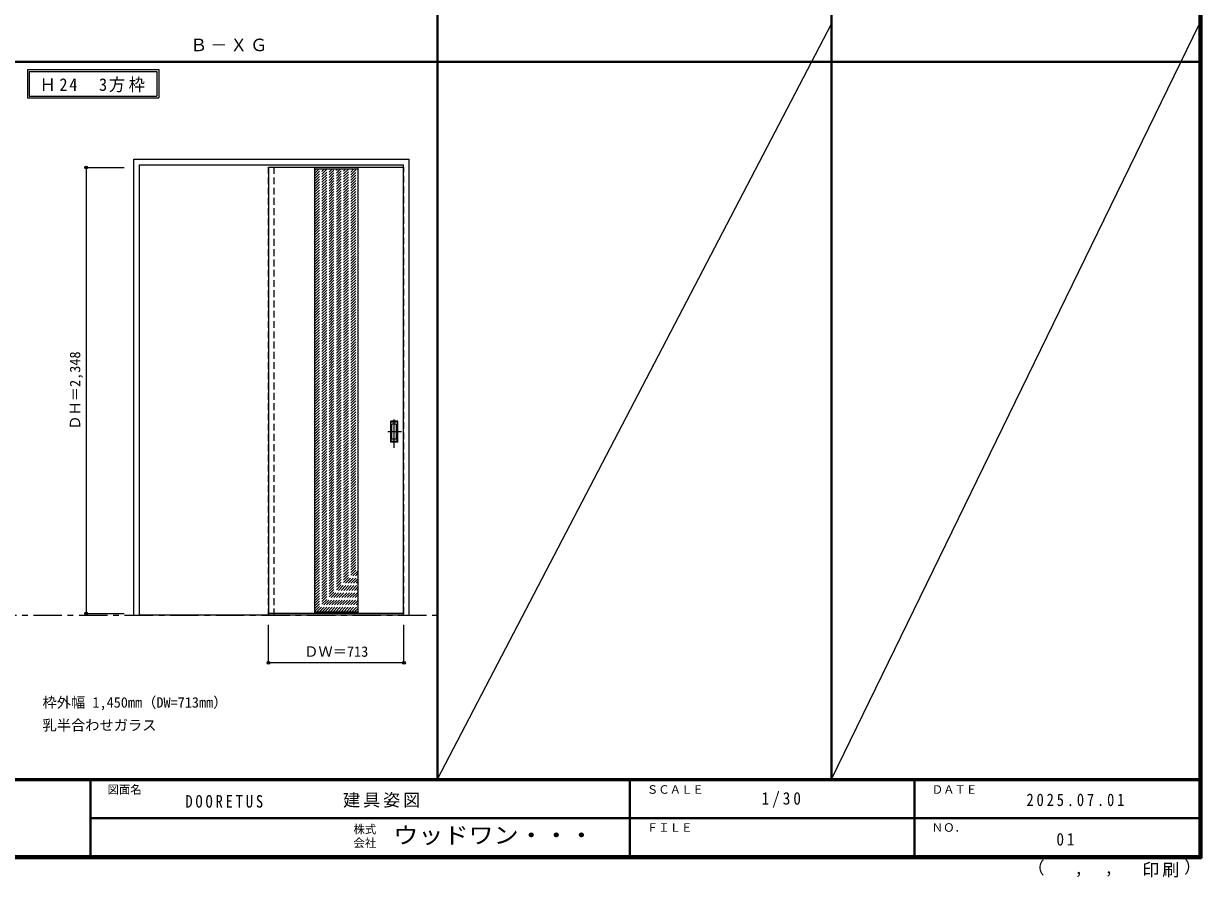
# Model space of a CAD drawing. Units: millimetres, scale not verified. Extents: x -6000 to 5700, y -4307 to 4260.
# Drawn here: x -502 to 5700, y -4307 to 186 of the extents above; entities that cross this region are included whole.
import ezdxf
from ezdxf.enums import TextEntityAlignment as Align

# ---------------------------------------------------------------- set-up
doc = ezdxf.new("R2010")
doc.units = ezdxf.units.MM
doc.header["$LTSCALE"] = 30
doc.header["$PDMODE"] = 32
doc.header["$PDSIZE"] = 15
doc.linetypes.add('CHAIN1', pattern=[8, 5, -1, 1, -1])
doc.linetypes.add('DASHED1', pattern=[1.8, 1.2, -0.6])
for name, color, linetype, lineweight in [('0-1_通り芯', 7, 'CHAIN1', 18), ('0-2_扉', 3, 'Continuous', 25), ('0-3_仕上げ', 7, 'Continuous', 18), ('0-4_枠', 3, 'Continuous', 25), ('0-6_引手', 7, 'Continuous', 18), ('0-A_文字', 7, 'Continuous', 18), ('0-B_寸法', 7, 'Continuous', 9), ('0-C_ハッチ', 4, 'DASHED1', 9), ('F-1_枠', 6, 'Continuous', 40), ('F-A_文字', 7, 'Continuous', 18)]:
    doc.layers.add(name, color=color, linetype=linetype, lineweight=lineweight)
doc.styles.add('ＭＳ ゴシック', font='')
doc.styles.get('ＭＳ ゴシック').set_extended_font_data('MS Gothic')

msp = doc.modelspace()

# ---------------------------------------------------------------- linework, layer by layer
at = {"layer": '0-1_通り芯'}
msp.add_line((-5490, -2927.5), (1678, -2927.5), dxfattribs=at)
at = {"layer": '0-2_扉'}
for p, q in [((1498, -571), (788, -571)), ((788, -571), (788, -2919)), ((1498, -2919), (788, -2919))]:
    msp.add_line(p, q, dxfattribs=at)
at = {"layer": '0-2_扉', "color": 4, "linetype": 'DASHED1', "lineweight": 9}
for p, q in [((788, -571), (788, -575)), ((1498, -571), (1501, -571))]:
    msp.add_line(p, q, dxfattribs=at)
msp.add_lwpolyline([(1498, -2919), (1501, -2919), (1501, -571)], dxfattribs=at)
at = {"layer": '0-3_仕上げ', "color": 3, "lineweight": 25}
for p, q in [((1030.5, -570.78), (1030.5, -2919)), ((1258.5, -570.78), (1258.5, -2919))]:
    msp.add_line(p, q, dxfattribs=at)
at = {"layer": '0-3_仕上げ'}
for p, q in [((1030.5, -578.78), (1258.5, -578.78)), ((1258.5, -2911), (1030.5, -2911))]:
    msp.add_line(p, q, dxfattribs=at)
at = {"layer": '0-4_枠'}
for p, q in [((78, -527.5), (1528, -527.5)), ((78, -2927.5), (78, -527.5)), ((108, -557.5), (1498, -557.5)), ((1498, -2927.5), (1498, -557.5)), ((1528, -2927.5), (1528, -527.5)), ((108, -2924.5), (1498, -2924.5)), ((1498, -2927.5), (1528, -2927.5))]:
    msp.add_line(p, q, dxfattribs=at)
at = {"layer": '0-4_枠', "color": 4, "linetype": 'DASHED1', "lineweight": 9}
for p, q in [((788, -2927.5), (788, -557.5)), ((818, -2927.5), (818, -557.5)), ((788, -2927.5), (818, -2927.5))]:
    msp.add_line(p, q, dxfattribs=at)
at = {"layer": '0-4_枠'}
msp.add_lwpolyline([(78, -2927.5), (108, -2927.5), (108, -557.5)], dxfattribs=at)
at = {"layer": '0-6_引手'}
for p, q in [((1469, -1906.5), (1431, -1906.5)), ((1431, -2016.5), (1431, -1906.5)), ((1462.5, -1922.5), (1437.5, -1922.5)), ((1437.5, -2000.5), (1437.5, -1922.5)), ((1462.5, -2000.5), (1462.5, -1922.5)), ((1469, -2016.5), (1469, -1906.5)), ((1469, -2016.5), (1431, -2016.5)), ((1462.5, -2000.5), (1437.5, -2000.5))]:
    msp.add_line(p, q, dxfattribs=at)
at = {"layer": '0-6_引手', "linetype": 'DASHED1'}
for p, q in [((1434, -2012.5), (1434, -1910.5)), ((1466, -2012.5), (1434, -2012.5))]:
    msp.add_line(p, q, dxfattribs=at)
at = {"layer": '0-6_引手', "linetype": 'CHAIN1'}
for p, q in [((1450, -2046.73), (1450, -1875.88)), ((1488.07, -1961.5), (1415.56, -1961.5))]:
    msp.add_line(p, q, dxfattribs=at)
at = {"layer": '0-6_引手', "linetype": 'DASHED1'}
msp.add_lwpolyline([(1466, -2012.5), (1466, -1910.5), (1434, -1910.5)], dxfattribs=at)
at = {"layer": '0-A_文字'}
for p, q in [((-482, -55.5), (-482, -205.5)), ((-472, -65.5), (-472, -195.5)), ((-472, -65.5), (200.62, -65.5)), ((200.62, -65.5), (200.62, -195.5)), ((-482, -205.5), (210.62, -205.5)), ((-472, -195.5), (200.62, -195.5))]:
    msp.add_line(p, q, dxfattribs=at)
msp.add_lwpolyline([(-482, -55.5), (210.62, -55.5), (210.62, -205.5)], dxfattribs=at)
at = {"layer": '0-B_寸法', "color": 4}
for p, q in [((-172, -571), (28, -571)), ((-172, -571), (-172, -2919)), ((-172, -2919), (28, -2919)), ((1501, -3177.5), (1501, -2977.5))]:
    msp.add_line(p, q, dxfattribs=at)
msp.add_lwpolyline([(1501, -3177.5), (788, -3177.5), (788, -2977.5)], dxfattribs=at)
at = {"layer": '0-B_寸法'}
for p in [(-172, -571), (-172, -2919), (788, -3177.5), (1501, -3177.5)]:
    msp.add_point(p, dxfattribs=at)
at = {"layer": '0-C_ハッチ'}
for p, q in [((1030.5, -588), (1039.71, -578.78)), ((1030.5, -800.13), (1251.85, -578.78)), ((1030.5, -672.85), (1124.57, -578.78)), ((1030.5, -785.99), (1237.7, -578.78)), ((1030.5, -771.84), (1223.56, -578.78)), ((1030.5, -757.7), (1209.42, -578.78)), ((1030.5, -743.56), (1195.28, -578.78)), ((1030.5, -729.42), (1181.14, -578.78)), ((1030.5, -715.28), (1166.99, -578.78)), ((1030.5, -701.13), (1152.85, -578.78)), ((1030.5, -686.99), (1138.71, -578.78)), ((1030.5, -658.71), (1110.43, -578.78)), ((1030.5, -644.57), (1096.28, -578.78)), ((1030.5, -630.42), (1082.14, -578.78)), ((1030.5, -616.28), (1068, -578.78)), ((1030.5, -602.14), (1053.86, -578.78)), ((1030.5, -814.27), (1258.5, -586.27)), ((1030.5, -828.41), (1258.5, -600.41)), ((1030.5, -842.55), (1258.5, -614.55)), ((1030.5, -856.7), (1258.5, -628.7)), ((1030.5, -870.84), (1258.5, -642.84)), ((1030.5, -884.98), (1258.5, -656.98)), ((1030.5, -899.12), (1258.5, -671.12)), ((1030.5, -913.27), (1258.5, -685.27)), ((1030.5, -927.41), (1258.5, -699.41)), ((1030.5, -941.55), (1258.5, -713.55)), ((1030.5, -955.69), (1258.5, -727.69)), ((1030.5, -969.83), (1258.5, -741.83)), ((1030.5, -983.98), (1258.5, -755.98)), ((1030.5, -998.12), (1258.5, -770.12)), ((1030.5, -1012.26), (1258.5, -784.26)), ((1030.5, -1026.4), (1258.5, -798.4)), ((1030.5, -1040.54), (1258.5, -812.54)), ((1030.5, -1054.69), (1258.5, -826.69)), ((1030.5, -1068.83), (1258.5, -840.83)), ((1030.5, -1082.97), (1258.5, -854.97)), ((1030.5, -1097.11), (1258.5, -869.11)), ((1030.5, -1111.26), (1258.5, -883.26)), ((1030.5, -1125.4), (1258.5, -897.4)), ((1030.5, -1139.54), (1258.5, -911.54)), ((1030.5, -1153.68), (1258.5, -925.68)), ((1030.5, -1167.82), (1258.5, -939.82)), ((1030.5, -1181.97), (1258.5, -953.97)), ((1030.5, -1196.11), (1258.5, -968.11)), ((1030.5, -1210.25), (1258.5, -982.25)), ((1030.5, -1224.39), (1258.5, -996.39)), ((1030.5, -1238.53), (1258.5, -1010.53)), ((1030.5, -1252.68), (1258.5, -1024.68)), ((1030.5, -1266.82), (1258.5, -1038.82)), ((1030.5, -1280.96), (1258.5, -1052.96)), ((1030.5, -1295.1), (1258.5, -1067.1)), ((1030.5, -1309.25), (1258.5, -1081.25)), ((1030.5, -1323.39), (1258.5, -1095.39)), ((1030.5, -1337.53), (1258.5, -1109.53)), ((1030.5, -1351.67), (1258.5, -1123.67)), ((1030.5, -1365.81), (1258.5, -1137.81)), ((1030.5, -1379.96), (1258.5, -1151.96)), ((1030.5, -1394.1), (1258.5, -1166.1)), ((1030.5, -1408.24), (1258.5, -1180.24)), ((1030.5, -1422.38), (1258.5, -1194.38)), ((1030.5, -1436.52), (1258.5, -1208.52)), ((1030.5, -1450.67), (1258.5, -1222.67)), ((1030.5, -1464.81), (1258.5, -1236.81)), ((1030.5, -1478.95), (1258.5, -1250.95)), ((1030.5, -1493.09), (1258.5, -1265.09)), ((1030.5, -1507.24), (1258.5, -1279.24)), ((1030.5, -1521.38), (1258.5, -1293.38)), ((1030.5, -1535.52), (1258.5, -1307.52)), ((1030.5, -1549.66), (1258.5, -1321.66)), ((1030.5, -1563.8), (1258.5, -1335.8)), ((1030.5, -1577.95), (1258.5, -1349.95)), ((1030.5, -1592.09), (1258.5, -1364.09)), ((1030.5, -1606.23), (1258.5, -1378.23)), ((1030.5, -1620.37), (1258.5, -1392.37)), ((1030.5, -1634.51), (1258.5, -1406.51)), ((1030.5, -1648.66), (1258.5, -1420.66)), ((1030.5, -1662.8), (1258.5, -1434.8)), ((1030.5, -1676.94), (1258.5, -1448.94)), ((1030.5, -1691.08), (1258.5, -1463.08)), ((1030.5, -1705.23), (1258.5, -1477.23)), ((1030.5, -1719.37), (1258.5, -1491.37)), ((1030.5, -1733.51), (1258.5, -1505.51)), ((1030.5, -1747.65), (1258.5, -1519.65)), ((1030.5, -1761.79), (1258.5, -1533.79)), ((1030.5, -1775.94), (1258.5, -1547.94)), ((1030.5, -1790.08), (1258.5, -1562.08)), ((1030.5, -1804.22), (1258.5, -1576.22)), ((1030.5, -1818.36), (1258.5, -1590.36)), ((1030.5, -1832.5), (1258.5, -1604.5)), ((1030.5, -1846.65), (1258.5, -1618.65)), ((1030.5, -1860.79), (1258.5, -1632.79)), ((1030.5, -1874.93), (1258.5, -1646.93)), ((1030.5, -1889.07), (1258.5, -1661.07)), ((1030.5, -1903.22), (1258.5, -1675.22)), ((1030.5, -1917.36), (1258.5, -1689.36)), ((1030.5, -1931.5), (1258.5, -1703.5)), ((1030.5, -1945.64), (1258.5, -1717.64)), ((1030.5, -1959.78), (1258.5, -1731.78)), ((1030.5, -1973.93), (1258.5, -1745.93)), ((1030.5, -1988.07), (1258.5, -1760.07)), ((1030.5, -2002.21), (1258.5, -1774.21)), ((1030.5, -2016.35), (1258.5, -1788.35)), ((1030.5, -2030.49), (1258.5, -1802.49)), ((1030.5, -2044.64), (1258.5, -1816.64)), ((1030.5, -2058.78), (1258.5, -1830.78)), ((1030.5, -2072.92), (1258.5, -1844.92)), ((1030.5, -2087.06), (1258.5, -1859.06)), ((1030.5, -2101.21), (1258.5, -1873.21)), ((1030.5, -2115.35), (1258.5, -1887.35)), ((1030.5, -2129.49), (1258.5, -1901.49)), ((1030.5, -2143.63), (1258.5, -1915.63)), ((1030.5, -2157.77), (1258.5, -1929.77)), ((1030.5, -2171.92), (1258.5, -1943.92)), ((1030.5, -2186.06), (1258.5, -1958.06)), ((1030.5, -2200.2), (1258.5, -1972.2)), ((1030.5, -2214.34), (1258.5, -1986.34)), ((1030.5, -2228.48), (1258.5, -2000.48)), ((1030.5, -2242.63), (1258.5, -2014.63)), ((1030.5, -2256.77), (1258.5, -2028.77)), ((1030.5, -2270.91), (1258.5, -2042.91)), ((1030.5, -2285.05), (1258.5, -2057.05)), ((1030.5, -2299.19), (1258.5, -2071.19)), ((1030.5, -2313.34), (1258.5, -2085.34)), ((1030.5, -2327.48), (1258.5, -2099.48)), ((1030.5, -2341.62), (1258.5, -2113.62)), ((1030.5, -2355.76), (1258.5, -2127.76)), ((1030.5, -2369.91), (1258.5, -2141.91)), ((1030.5, -2384.05), (1258.5, -2156.05)), ((1030.5, -2398.19), (1258.5, -2170.19)), ((1030.5, -2412.33), (1258.5, -2184.33)), ((1030.5, -2426.47), (1258.5, -2198.47)), ((1030.5, -2440.62), (1258.5, -2212.62)), ((1030.5, -2454.76), (1258.5, -2226.76)), ((1030.5, -2468.9), (1258.5, -2240.9)), ((1030.5, -2483.04), (1258.5, -2255.04)), ((1030.5, -2497.18), (1258.5, -2269.18)), ((1030.5, -2511.33), (1258.5, -2283.33)), ((1030.5, -2525.47), (1258.5, -2297.47)), ((1030.5, -2539.61), (1258.5, -2311.61)), ((1030.5, -2553.75), (1258.5, -2325.75)), ((1030.5, -2567.9), (1258.5, -2339.9)), ((1030.5, -2582.04), (1258.5, -2354.04)), ((1030.5, -2596.18), (1258.5, -2368.18)), ((1030.5, -2610.32), (1258.5, -2382.32)), ((1030.5, -2624.46), (1258.5, -2396.46)), ((1030.5, -2638.61), (1258.5, -2410.61)), ((1030.5, -2652.75), (1258.5, -2424.75)), ((1030.5, -2666.89), (1258.5, -2438.89)), ((1030.5, -2681.03), (1258.5, -2453.03)), ((1030.5, -2695.17), (1258.5, -2467.17)), ((1030.5, -2709.32), (1258.5, -2481.32)), ((1030.5, -2723.46), (1258.5, -2495.46)), ((1030.5, -2737.6), (1258.5, -2509.6)), ((1030.5, -2751.74), (1258.5, -2523.74)), ((1030.5, -2765.89), (1258.5, -2537.89)), ((1030.5, -2780.03), (1258.5, -2552.03)), ((1030.5, -2794.17), (1258.5, -2566.17)), ((1030.5, -2808.31), (1258.5, -2580.31)), ((1030.5, -2822.45), (1258.5, -2594.45)), ((1030.5, -2836.6), (1258.5, -2608.6)), ((1030.5, -2850.74), (1258.5, -2622.74)), ((1030.5, -2864.88), (1258.5, -2636.88)), ((1030.5, -2879.02), (1258.5, -2651.02)), ((1030.5, -2893.16), (1258.5, -2665.16)), ((1030.5, -2907.31), (1258.5, -2679.31)), ((1040.95, -2911), (1258.5, -2693.45)), ((1055.09, -2911), (1258.5, -2707.59)), ((1069.23, -2911), (1258.5, -2721.73)), ((1083.38, -2911), (1258.5, -2735.88)), ((1097.52, -2911), (1258.5, -2750.02)), ((1111.66, -2911), (1258.5, -2764.16)), ((1125.8, -2911), (1258.5, -2778.3)), ((1139.94, -2911), (1258.5, -2792.44)), ((1154.09, -2911), (1258.5, -2806.59)), ((1168.23, -2911), (1258.5, -2820.73)), ((1182.37, -2911), (1258.5, -2834.87)), ((1196.51, -2911), (1258.5, -2849.01)), ((1210.65, -2911), (1258.5, -2863.15)), ((1224.8, -2911), (1258.5, -2877.3)), ((1238.94, -2911), (1258.5, -2891.44)), ((1253.08, -2911), (1258.5, -2905.58))]:
    msp.add_line(p, q, dxfattribs=at)
at = {"layer": 'F-1_枠'}
for p, q in [((1678, -3790), (1678, 4175)), ((3752, -3790), (3752, 4175)), ((5690, 4175), (5690, -4205)), ((5695, 4175), (5695, -4205)), ((5700, 4175), (5700, -4205)), ((-6000, -15.5), (5700, -15.5)), ((5700, -3790), (-6000, -3790)), ((5700, -3795), (-6000, -3795)), ((-150, -3795), (-150, -4195)), ((2690, -3795), (2690, -4195)), ((4190, -3795), (4190, -4195)), ((-150, -3995), (5690, -3995.01)), ((5700, -4195), (-6000, -4195)), ((5700, -4200), (-6000, -4200)), ((5700, -4205), (-6000, -4205))]:
    msp.add_line(p, q, dxfattribs=at)
at = {"layer": 'F-A_文字'}
for p, q in [((1678, -3790), (3752, 184.5)), ((3752, -3790), (5690, 184.5))]:
    msp.add_line(p, q, dxfattribs=at)

# ---------------------------------------------------------------- texts
at = {"layer": '0-A_文字', "style": 'ＭＳ ゴシック'}
for s, p in [('枠外幅 1,450mm（DW=713mm）', (-402, -3430)), ('乳半合わせガラス', (-402, -3550))]:
    msp.add_text(s, height=54.99, dxfattribs=at).set_placement(p, align=Align.BOTTOM_LEFT)
at = {"layer": '0-A_文字', "char_height": 65.98, "attachment_point": 7, "style": 'ＭＳ ゴシック'}
for s, insert in [('\\T1.17;Ｂ－ＸＧ', (375.5, 39.5)), ('\\T1.22;\\W0.95;Ｈ24\u30003方枠', (-417.34, -175.5))]:
    msp.add_mtext(s, dxfattribs=dict(at, insert=insert))
at = {"layer": '0-B_寸法', "style": 'ＭＳ ゴシック'}
msp.add_text('ＤＨ＝2,348', height=54.99, rotation=90, dxfattribs=at).set_placement((-187, -1951.25), align=Align.BOTTOM_LEFT)
msp.add_text('ＤＷ＝713', height=54.99, dxfattribs=at).set_placement((975.75, -3162.5), align=Align.BOTTOM_LEFT)
at = {"layer": 'F-A_文字', "style": 'ＭＳ ゴシック'}
for s, height, p in [('図面名', 43.99, (-60, -3880)), ('ＳＣＡＬＥ', 43.99, (2780, -3880)), ('ＤＡＴＥ', 43.99, (4280, -3880)), ('株式', 43.99, (1235, -4089)), ('ＦＩＬＥ', 43.99, (2780, -4080)), ('ＮＯ．', 43.99, (4280, -4080)), ('会社', 43.99, (1235, -4161)), ('（', 65.98, (4784.03, -4308.31)), ('）', 65.98, (5608.4, -4304.13)), (',', 65.98, (5031.28, -4308.31)), (',', 65.98, (5190.2, -4305.53))]:
    msp.add_text(s, height=height, dxfattribs=at).set_placement(p, align=Align.BOTTOM_LEFT)
at = {"layer": 'F-A_文字', "style": 'ＭＳ ゴシック', "width": 1.1}
msp.add_text('ウッドワン・・・', height=87.98, dxfattribs=at).set_placement((1445, -4155), align=Align.BOTTOM_LEFT)
at = {"layer": 'F-A_文字', "char_height": 65.98, "attachment_point": 7, "style": 'ＭＳ ゴシック'}
for s, insert in [('\\T1.39;\\W0.85;DOORETUS', (350, -3940.79)), ('\\T1.17;建具姿図', (1180.42, -3940)), ('\\T1.38;\\W0.9;1/30', (3383.75, -3940)), ('\\T1.39;\\W0.85;2025.07.01', (4778.75, -3932.5)), ('\\T1.36;\\W0.9;01', (4936.25, -4140)), ('\\T1.17;印刷', (5388.15, -4306.92))]:
    msp.add_mtext(s, dxfattribs=dict(at, insert=insert))

doc.saveas('drawing.dxf')
